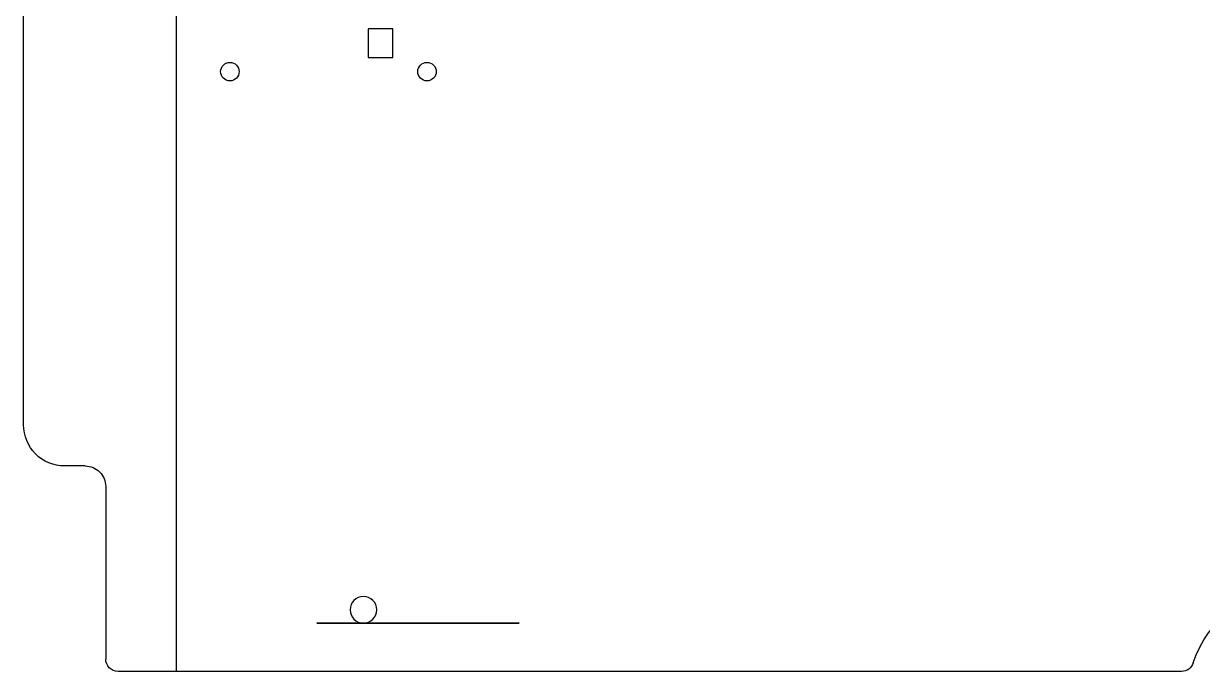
# Model space of a CAD drawing. Extents: x -452 to 195, y -304 to 246.
# Drawn here: x -452 to -165, y -304.5 to -146.8 of the extents above; entities that cross this region are included whole.
import ezdxf
from ezdxf.lldxf.tags import DXFTag

# ---------------------------------------------------------------- set-up
doc = ezdxf.new("R2010")
doc.units = 0
doc.layers.add('LAYER_1', color=7, linetype='CONTINUOUS')
tags = doc.linetypes.add('NEW_LINE2', pattern=[24, 15, -3, 3, -3]).pattern_tags.tags
tags[10:11] = [DXFTag(74, 4), DXFTag(75, 0), DXFTag(340, '0'), DXFTag(46, 1.0), DXFTag(50, 0.0), DXFTag(44, 0.0), DXFTag(45, 0.0)]
tags[8:9] = [DXFTag(74, 4), DXFTag(75, 0), DXFTag(340, '0'), DXFTag(46, 1.0), DXFTag(50, 0.0), DXFTag(44, 0.0), DXFTag(45, 0.0)]
tags[6:7] = [DXFTag(74, 4), DXFTag(75, 0), DXFTag(340, '0'), DXFTag(46, 1.0), DXFTag(50, 0.0), DXFTag(44, 0.0), DXFTag(45, 0.0)]
tags[4:5] = [DXFTag(74, 4), DXFTag(75, 0), DXFTag(340, '0'), DXFTag(46, 1.0), DXFTag(50, 0.0), DXFTag(44, 0.0), DXFTag(45, 0.0)]

msp = doc.modelspace()

# ---------------------------------------------------------------- linework, layer by layer
at = {"layer": 'LAYER_1', "color": 1, "linetype": 'NEW_LINE2'}
msp.add_open_spline([(-414.8772, 245.5002), (-414.8772, 245.5002), (-414.8772, -304.4998), (-414.8772, -304.4998)], degree=3, dxfattribs=at)
at = {"layer": 'LAYER_1'}
for points in [[(-451.9998, -244.4998), (-451.9998, -244.4998), (-451.9998, 185.5002), (-451.9998, 185.5002)], [(-368.0654, -148.0998), (-368.0654, -148.0998), (-368.0654, -155.0754), (-368.0654, -155.0754)], [(-362.0928, -148.0998), (-362.0928, -148.0998), (-368.0654, -148.0998), (-368.0654, -148.0998)], [(-362.0928, -155.0754), (-362.0928, -155.0754), (-362.0928, -148.0998), (-362.0928, -148.0998)], [(-368.0654, -155.0754), (-368.0654, -155.0754), (-362.0928, -155.0754), (-362.0928, -155.0754)], [(-436.9998, -254.4998), (-436.9998, -254.4998), (-441.9998, -254.4998), (-441.9998, -254.4998)], [(-431.9998, -259.4998), (-431.9998, -259.4998), (-431.9998, -301.4998), (-431.9998, -301.4998)], [(-428.9998, -304.4998), (-430.6566, -304.4998), (-431.9998, -303.1567), (-431.9998, -301.4998)], [(-167.1888, -302.4037), (-167.5831, -303.6515), (-168.7407, -304.4998), (-170.0493, -304.4998)], [(-170.0493, -304.4998), (-170.0493, -304.4998), (-428.9998, -304.4998), (-428.9998, -304.4998)]]:
    msp.add_open_spline(points, degree=3, dxfattribs=at)
for points, knots in [([(-401.7636, -160.7666), (-400.521, -160.7666), (-399.5136, -159.7592), (-399.5136, -158.5166), (-399.5136, -158.5166), (-399.5136, -157.274), (-400.521, -156.2666), (-401.7636, -156.2666), (-401.7636, -156.2666), (-403.0062, -156.2666), (-404.0136, -157.274), (-404.0136, -158.5166), (-404.0136, -158.5166), (-404.0136, -159.7592), (-403.0063, -160.7666), (-401.7636, -160.7666)], [0, 0, 0, 0, 0.2, 0.2, 0.2, 0.2, 0.4, 0.4, 0.4, 0.4, 0.6, 0.6, 0.6, 0.6, 1, 1, 1, 1]), ([(-353.7636, -160.7666), (-352.521, -160.7666), (-351.5136, -159.7592), (-351.5136, -158.5166), (-351.5136, -158.5166), (-351.5136, -157.274), (-352.521, -156.2666), (-353.7636, -156.2666), (-353.7636, -156.2666), (-355.0062, -156.2666), (-356.0136, -157.274), (-356.0136, -158.5166), (-356.0136, -158.5166), (-356.0136, -159.7592), (-355.0063, -160.7666), (-353.7636, -160.7666)], [0, 0, 0, 0, 0.2, 0.2, 0.2, 0.2, 0.4, 0.4, 0.4, 0.4, 0.6, 0.6, 0.6, 0.6, 1, 1, 1, 1]), ([(-441.9998, -254.4998), (-444.6519, -254.4998), (-447.1955, -253.4462), (-449.0708, -251.5709), (-449.0708, -251.5709), (-450.9462, -249.6955), (-451.9998, -247.152), (-451.9998, -244.4998)], [0, 0, 0, 0, 0.33333333, 0.33333333, 0.33333333, 0.33333333, 1, 1, 1, 1]), ([(-436.9998, -254.4998), (-435.6737, -254.4998), (-434.4019, -255.0266), (-433.4642, -255.9643), (-433.4642, -255.9643), (-432.5266, -256.9019), (-431.9998, -258.1737), (-431.9998, -259.4998)], [0, 0, 0, 0, 0.33333333, 0.33333333, 0.33333333, 0.33333333, 1, 1, 1, 1]), ([(-369.2547, -292.7498), (-371.0496, -292.7498), (-372.5046, -291.2947), (-372.5047, -289.4998), (-372.5047, -289.4998), (-372.5047, -287.7049), (-371.0496, -286.2498), (-369.2547, -286.2498), (-369.2547, -286.2498), (-367.4597, -286.2498), (-366.0047, -287.7049), (-366.0047, -289.4998), (-366.0047, -289.4998), (-366.0046, -291.2947), (-367.4597, -292.7498), (-369.2546, -292.7498), (-423.1016, -292.7498), (-261.5607, -292.7498), (-369.2547, -292.7498)], [0, 0, 0, 0, 0.2, 0.2, 0.2, 0.2, 0.4, 0.4, 0.4, 0.4, 0.6, 0.6, 0.6, 0.6, 1, 1, 1, 1.0001, 1.0001, 1.0001, 1.0001]), ([(-167.1888, -302.4037), (-163.8207, -291.7453), (-153.9326, -284.4998), (-142.7547, -284.4998), (-142.7547, -284.4998), (-131.5768, -284.4998), (-121.6886, -291.7453), (-118.3205, -302.4037)], [0, 0, 0, 0, 0.33333333, 0.33333333, 0.33333333, 0.33333333, 1, 1, 1, 1])]:
    msp.add_open_spline(points, degree=3, knots=knots, dxfattribs=at)

doc.saveas('drawing.dxf')
